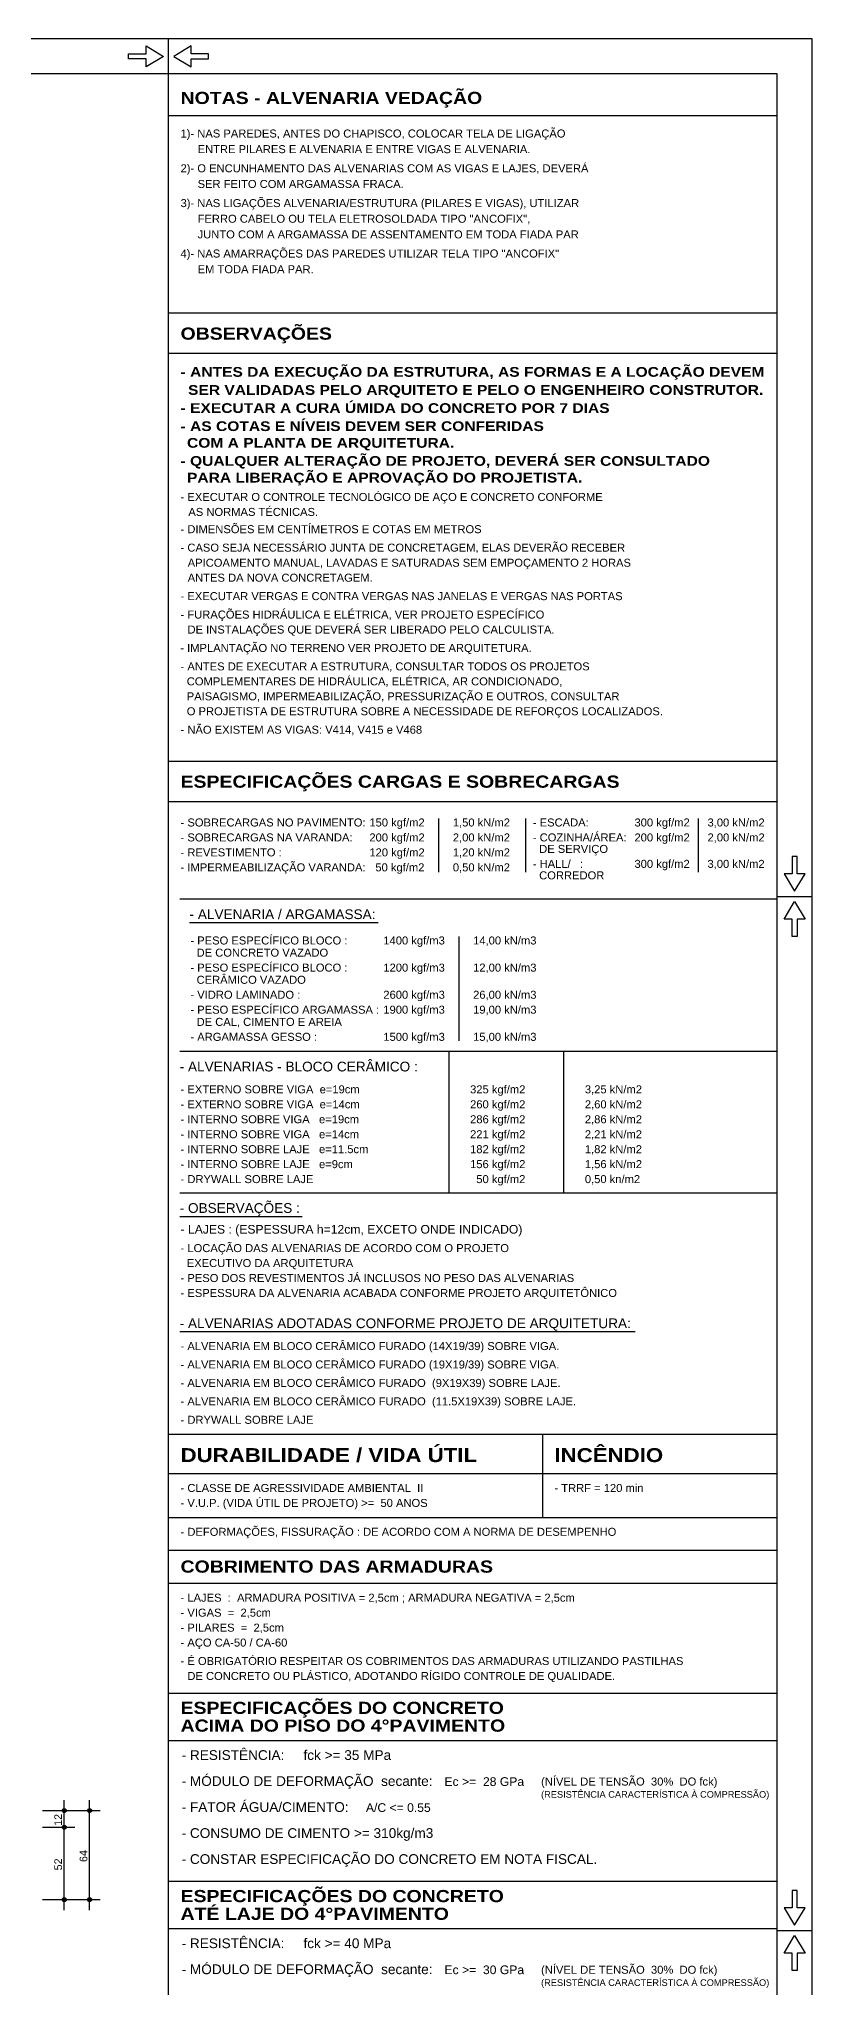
# Model space of a CAD drawing. Extents: x 0 to 7795, y 0 to 4205.
# Drawn here: x 6684 to 7795, y 1405 to 4205 of the extents above; entities that cross this region are included whole.
import ezdxf

# ---------------------------------------------------------------- set-up
doc = ezdxf.new("R2010")
doc.units = 0
doc.header["$MEASUREMENT"] = 0
for name, color, linetype in [('MTH-179', 1, 'CONTINUOUS'), ('MTH-18', 1, 'CONTINUOUS'), ('MTH-226', 6, 'CONTINUOUS'), ('MTH-230', 1, 'CONTINUOUS'), ('MTH-COTAS7', 31, 'CONTINUOUS'), ('MTH-MARGEM', 5, 'CONTINUOUS'), ('MTH-SIMB_COTA', 3, 'CONTINUOUS'), ('MTH-TXT-NEGRITO', 5, 'CONTINUOUS'), ('MTH-TXT-NOTAS', 3, 'CONTINUOUS'), ('MTH-TXT2', 5, 'CONTINUOUS')]:
    doc.layers.add(name, color=color, linetype=linetype)
doc.styles.add('TQS_ARIAL', font='arial.ttf')
doc.styles.add('TQS_ARIAL_BLACK', font='ariblk.ttf')

msp = doc.modelspace()

# ---------------------------------------------------------------- linework, layer by layer
at = {"layer": 'MTH-179', "linetype": 'Continuous'}
for p, q in [((7795.004008, 4204.998269), (0.004008, 4204.998269)), ((6870.004008, 4154.998269), (6870.004008, 4204.998269)), ((7795.004008, -0.002219), (7795.004008, 4204.998269)), ((7745.004008, 2972.497781), (7795.004008, 2972.497781)), ((7745.004008, 1486.247781), (7795.004008, 1486.247781))]:
    msp.add_line(p, q, dxfattribs=at)
for points in [[(6862.503275, 4179.998269), (6837.503275, 4164.998269), (6837.503275, 4176.248269), (6812.503275, 4176.248269), (6812.503275, 4183.748269), (6837.503275, 4183.748269), (6837.503275, 4194.998269), (6862.503275, 4179.998269)], [(6877.503275, 4179.998269), (6902.503275, 4164.998269), (6902.503275, 4176.248269), (6927.503275, 4176.248269), (6927.503275, 4183.748269), (6902.503275, 4183.748269), (6902.503275, 4194.998269), (6877.503275, 4179.998269)], [(7770.004008, 2979.997781), (7785.004008, 3004.997781), (7773.754008, 3004.997781), (7773.754008, 3029.997781), (7766.254008, 3029.997781), (7766.254008, 3004.997781), (7755.004008, 3004.997781), (7770.004008, 2979.997781)], [(7770.004008, 2964.997781), (7785.004008, 2939.997781), (7773.754008, 2939.997781), (7773.754008, 2914.997781), (7766.254008, 2914.997781), (7766.254008, 2939.997781), (7755.004008, 2939.997781), (7770.004008, 2964.997781)], [(7770.004008, 1493.747781), (7785.004008, 1518.747781), (7773.754008, 1518.747781), (7773.754008, 1543.747781), (7766.254008, 1543.747781), (7766.254008, 1518.747781), (7755.004008, 1518.747781), (7770.004008, 1493.747781)], [(7770.004008, 1478.747781), (7785.004008, 1453.747781), (7773.754008, 1453.747781), (7773.754008, 1428.747781), (7766.254008, 1428.747781), (7766.254008, 1453.747781), (7755.004008, 1453.747781), (7770.004008, 1478.747781)]]:
    msp.add_lwpolyline(points, dxfattribs=at)
at = {"layer": 'MTH-18', "linetype": 'Continuous'}
for p, q in [((6870.004104, 4094.998269), (7745.004104, 4094.998269)), ((6870.004104, 3753.429935), (7745.004104, 3753.429935)), ((6870.004003, 2142.929432), (7745.004003, 2142.929432)), ((6870.004003, 1985.437717), (7745.004003, 1985.437717)), ((6870.00393, 1759.377053), (7745.00393, 1759.377053)), ((6870.00393, 1488.841496), (7745.00393, 1488.841496))]:
    msp.add_line(p, q, dxfattribs=at)
at = {"layer": 'MTH-226', "linetype": 'Continuous'}
for p, q in [((7745.004104, 4154.998269), (6870.004104, 4154.998269)), ((6870.004104, 3811.429935), (7745.004104, 3811.429935)), ((6870.004104, 3811.429935), (7745.004104, 3811.429935)), ((6870.004104, 3167.051963), (7745.004104, 3167.051963)), ((6870.004003, 2199.429432), (7745.004003, 2199.429432)), ((7407.504031, 2199.429432), (7407.504031, 2079.929432)), ((6870.003976, 2079.929432), (7745.003976, 2079.929432)), ((6870.004003, 2032.937717), (7745.004003, 2032.937717)), ((6870.004003, 1827.377053), (7745.004003, 1827.377053)), ((6870.004003, 1556.841496), (7745.004003, 1556.841496))]:
    msp.add_line(p, q, dxfattribs=at)
at = {"layer": 'MTH-230', "linetype": 'Continuous'}
for p, q in [((6870.004003, 49.997781), (6870.004003, 4154.998269)), ((6870.004104, 3109.051963), (7745.004104, 3109.051963)), ((7258.573013, 3007.185481), (7258.573013, 3084.52387)), ((7383.573013, 3007.185481), (7383.573013, 3084.52387)), ((7631.709838, 3007.185481), (7631.709838, 3084.52387)), ((6885.845301, 2968.913371), (7745.004031, 2968.913371)), ((6900.004039, 2934.913371), (7171.024385, 2934.913371)), ((7287.731752, 2764.913371), (7287.731752, 2914.913371)), ((6885.845301, 2749.913371), (7745.004031, 2749.913371)), ((7273.384502, 2546.612698), (7273.384502, 2749.913371)), ((7438.384502, 2546.612698), (7438.384502, 2749.913371)), ((6885.845301, 2546.612698), (7745.004031, 2546.612698)), ((6885.845301, 2512.612698), (7061.859346, 2512.612698)), ((6885.845301, 2346.929432), (7540.644497, 2346.929432))]:
    msp.add_line(p, q, dxfattribs=at)
at = {"layer": 'MTH-COTAS7', "linetype": 'Continuous'}
for p, q in [((6688.537726, 1658.478566), (6771.336948, 1658.478566)), ((6688.537726, 1658.478566), (6734.948719, 1658.478566)), ((6719.948719, 1619.478566), (6719.948719, 1673.478566)), ((6756.336948, 1515.478566), (6756.336948, 1673.478566)), ((6688.537726, 1634.478566), (6734.948719, 1634.478566)), ((6688.537726, 1634.478566), (6734.948719, 1634.478566)), ((6719.948719, 1515.478566), (6719.948719, 1649.478566)), ((6688.537726, 1530.478566), (6771.336948, 1530.478566)), ((6688.537726, 1530.478566), (6734.948719, 1530.478566))]:
    msp.add_line(p, q, dxfattribs=at)
at = {"layer": 'MTH-MARGEM', "linetype": 'Continuous'}
for p, q in [((7745.004008, 4154.998269), (175.004008, 4154.998269)), ((7745.004008, 49.997735), (7745.004008, 4154.998269))]:
    msp.add_line(p, q, dxfattribs=at)
at = {"layer": 'MTH-SIMB_COTA', "linetype": 'Continuous'}
for centre, radius in [((6719.948719, 1658.478566), 2.8), ((6719.948719, 1658.478566), 1.4), ((6756.336948, 1658.478566), 2.8), ((6756.336948, 1658.478566), 1.4), ((6719.948719, 1634.478566), 2.8), ((6719.948719, 1634.478566), 2.8), ((6719.948719, 1634.478566), 1.4), ((6719.948719, 1634.478566), 1.4), ((6719.948719, 1530.478566), 2.8), ((6719.948719, 1530.478566), 1.4), ((6756.336948, 1530.478566), 2.8), ((6756.336948, 1530.478566), 1.4)]:
    msp.add_circle(centre, radius, dxfattribs=at)

# ---------------------------------------------------------------- texts
at = {"layer": 'MTH-COTAS7', "linetype": 'Continuous', "style": 'TQS_ARIAL'}
for s, p in [('12', (6716.648719, 1636.578566)), ('64', (6753.036948, 1584.578566)), ('52', (6716.648719, 1572.578566))]:
    msp.add_text(s, height=11, rotation=90, dxfattribs=at).set_placement(p)
at = {"layer": 'MTH-TXT-NEGRITO', "linetype": 'Continuous', "style": 'TQS_ARIAL_BLACK'}
for s, height, p in [('NOTAS - ALVENARIA VEDAÇÃO', 17.5, (6887.113581, 4111.498269)), ('OBSERVAÇÕES', 17.5, (6887.113581, 3772.735471)), ('- ANTES DA EXECUÇÃO DA ESTRUTURA, AS FORMAS E A LOCAÇÃO DEVEM', 14, (6887.113464, 3719.429935)), ('SER VALIDADAS PELO ARQUITETO E PELO O ENGENHEIRO CONSTRUTOR.', 14, (6897.928165, 3693.429935)), ('- EXECUTAR A CURA ÚMIDA DO CONCRETO POR 7 DIAS', 14, (6887.113464, 3667.429935)), ('- AS COTAS E NÍVEIS DEVEM SER CONFERIDAS', 14, (6887.113464, 3641.429935)), ('COM A PLANTA DE ARQUITETURA.', 14, (6896.406719, 3617.429935)), ('- QUALQUER ALTERAÇÃO DE PROJETO, DEVERÁ SER CONSULTADO', 14, (6887.113464, 3591.429935)), ('PARA LIBERAÇÃO E APROVAÇÃO DO PROJETISTA.', 14, (6896.406719, 3567.429935)), ('ESPECIFICAÇÕES CARGAS E SOBRECARGAS', 17.5, (6887.113581, 3128.741719)), ('DURABILIDADE / VIDA ÚTIL', 20, (6887.113581, 2159.429432)), ('INCÊNDIO', 20, (7424.613608, 2159.429432)), ('COBRIMENTO DAS ARMADURAS', 17.5, (6887.113581, 2000.437717)), ('ESPECIFICAÇÕES DO CONCRETO', 17.5, (6887.113553, 1797.377053)), ('ACIMA DO PISO DO 4%%dPAVIMENTO', 17.5, (6887.113553, 1771.877053)), ('ESPECIFICAÇÕES DO CONCRETO', 17.5, (6887.113553, 1526.841496)), ('ATÉ LAJE DO 4%%dPAVIMENTO', 17.5, (6887.113553, 1501.341496))]:
    msp.add_text(s, height=height, dxfattribs=at).set_placement(p)
at = {"layer": 'MTH-TXT-NOTAS', "linetype": 'Continuous', "style": 'TQS_ARIAL'}
for s, height, p in [('1)- NAS PAREDES, ANTES DO CHAPISCO, COLOCAR TELA DE LIGAÇÃO', 11.5, (6887.113479, 4063.340446)), ('ENTRE PILARES E ALVENARIA E ENTRE VIGAS E ALVENARIA.', 11.5, (6911.644352, 4040.840446)), ('2)- O ENCUNHAMENTO DAS ALVENARIAS COM AS VIGAS E LAJES, DEVERÁ', 11.5, (6887.113479, 4013.340446)), ('3)- NAS LIGAÇÕES ALVENARIA/ESTRUTURA (PILARES E VIGAS), UTILIZAR', 11.5, (6887.113479, 3963.340446)), ('SER FEITO COM ARGAMASSA FRACA.', 11.5, (6911.644352, 3990.840446)), ('FERRO CABELO OU TELA ELETROSOLDADA TIPO "ANCOFIX", ', 11.5, (6911.644352, 3940.840446)), ('JUNTO COM A ARGAMASSA DE ASSENTAMENTO EM TODA FIADA PAR', 11.5, (6911.644352, 3918.340446)), ('4)- NAS AMARRAÇÕES DAS PAREDES UTILIZAR TELA TIPO "ANCOFIX" ', 11.5, (6887.113479, 3890.840446)), ('EM TODA FIADA PAR.', 11.5, (6911.644352, 3868.340446)), ('- EXECUTAR O CONTROLE TECNOLÓGICO DE AÇO E CONCRETO CONFORME', 11.5, (6887.113464, 3540.929935)), ('AS NORMAS TÉCNICAS.', 11.5, (6898.350739, 3519.429935)), ('- DIMENSÕES EM CENTÍMETROS E COTAS EM METROS', 11.5, (6887.113464, 3494.596601)), ('- CASO SEJA NECESSÁRIO JUNTA DE CONCRETAGEM, ELAS DEVERÃO RECEBER', 11.5, (6887.113464, 3468.096601)), ('APICOAMENTO MANUAL, LAVADAS E SATURADAS SEM EMPOÇAMENTO 2 HORAS', 11.5, (6897.388829, 3446.374375)), ('ANTES DA NOVA CONCRETAGEM.', 11.5, (6897.388829, 3424.874375)), ('- EXECUTAR VERGAS E CONTRA VERGAS NAS JANELAS E VERGAS NAS PORTAS', 11.500002, (6887.113464, 3398.374373)), ('- FURAÇÕES HIDRÁULICA E ELÉTRICA, VER PROJETO ESPECÍFICO', 11.500002, (6887.113464, 3371.874371)), ('DE INSTALAÇÕES QUE DEVERÁ SER LIBERADO PELO CALCULISTA.', 11.500002, (6897.113464, 3350.374369)), ('- IMPLANTAÇÃO NO TERRENO VER PROJETO DE ARQUITETURA.', 11.5, (6886.722061, 3323.874369)), ('- ANTES DE EXECUTAR A ESTRUTURA, CONSULTAR TODOS OS PROJETOS', 11.5, (6887.113464, 3297.374369)), ('  COMPLEMENTARES DE HIDRÁULICA, ELÉTRICA, AR CONDICIONADO,', 11.5, (6887.113464, 3275.874369)), ('  PAISAGISMO, IMPERMEABILIZAÇÃO, PRESSURIZAÇÃO E OUTROS, CONSULTAR', 11.5, (6887.113464, 3254.374369)), ('- NÃO EXISTEM AS VIGAS: V414, V415 e V468', 11.5, (6887.113464, 3206.374369)), ('  O PROJETISTA DE ESTRUTURA SOBRE A NECESSIDADE DE REFORÇOS LOCALIZADOS.', 11.5, (6887.113464, 3232.874369)), ('- SOBRECARGAS NO PAVIMENTO:', 11.5, (6887.113479, 3073.02387)), ('150 kgf/m2', 11.5, (7158.573013, 3073.02387)), ('1,50 kN/m2', 11.5, (7278.573013, 3073.02387)), ('- ESCADA:', 11.5, (7393.573013, 3073.02387)), ('300 kgf/m2', 11.5, (7539.709838, 3073.02387)), ('3,00 kN/m2', 11.5, (7644.709838, 3073.02387)), ('- SOBRECARGAS NA VARANDA:', 11.5, (6887.113479, 3051.52387)), ('200 kgf/m2', 11.5, (7158.573013, 3051.52387)), ('2,00 kN/m2', 11.5, (7278.573013, 3051.52387)), ('- COZINHA/ÁREA:', 11.5, (7393.573013, 3051.52387)), ('200 kgf/m2', 11.5, (7539.709838, 3051.52387)), ('2,00 kN/m2', 11.5, (7644.709838, 3051.52387)), ('- REVESTIMENTO :', 11.5, (6887.113479, 3030.02387)), ('120 kgf/m2', 11.5, (7158.573013, 3030.02387)), ('1,20 kN/m2', 11.5, (7278.573013, 3030.02387)), ('- HALL/   :', 11.5, (7393.573013, 3013.52387)), ('DE SERVIÇO', 11.5, (7402.674665, 3035.02387)), ('300 kgf/m2', 11.5, (7539.709838, 3013.52387)), ('3,00 kN/m2', 11.5, (7644.709838, 3013.52387)), ('- IMPERMEABILIZAÇÃO VARANDA:', 11.5, (6887.113479, 3008.52387)), ('  50 kgf/m2', 11.5, (7158.268533, 3008.52387)), ('0,50 kN/m2', 11.5, (7278.573013, 3008.52387)), ('CORREDOR', 11.5, (7402.674665, 2997.02387)), ('- PESO ESPECÍFICO BLOCO :', 11.5, (6901.272218, 2903.413371)), ('1400 kgf/m3', 11.5, (7178.662019, 2903.413371)), ('14,00 kN/m3', 11.5, (7307.731752, 2903.413371)), ('DE CONCRETO VAZADO', 11.5, (6910.168081, 2885.913371)), ('- PESO ESPECÍFICO BLOCO :', 11.5, (6901.272218, 2864.413371)), ('CERÂMICO VAZADO', 11.5, (6910.168081, 2846.913371)), ('1200 kgf/m3', 11.5, (7178.662019, 2864.413371)), ('12,00 kN/m3', 11.5, (7307.731752, 2864.413371)), ('- VIDRO LAMINADO :', 11.5, (6901.272218, 2825.413371)), ('2600 kgf/m3', 11.5, (7178.662019, 2825.413371)), ('26,00 kN/m3', 11.5, (7307.731752, 2825.413371)), ('- PESO ESPECÍFICO ARGAMASSA :', 11.5, (6901.272218, 2803.913371)), ('1900 kgf/m3', 11.5, (7178.662019, 2803.913371)), ('19,00 kN/m3', 11.5, (7307.731752, 2803.913371)), ('- ARGAMASSA GESSO :', 11.5, (6901.272218, 2764.913371)), ('DE CAL, CIMENTO E AREIA', 11.5, (6910.168081, 2786.413371)), ('1500 kgf/m3', 11.5, (7178.662019, 2764.913371)), ('15,00 kN/m3', 11.5, (7307.731752, 2764.913371)), ('- EXTERNO SOBRE VIGA  e=19cm', 11.5, (6887.113479, 2689.413371)), ('325 kgf/m2', 11.5, (7303.384502, 2689.413371)), ('3,25 kN/m2', 11.5, (7468.384502, 2689.413371)), ('- EXTERNO SOBRE VIGA  e=14cm', 11.5, (6887.113479, 2667.913371)), ('260 kgf/m2', 11.5, (7303.384502, 2667.913371)), ('2,60 kN/m2', 11.5, (7468.384502, 2667.913371)), ('- INTERNO SOBRE VIGA   e=19cm', 11.5, (6887.113479, 2646.413371)), ('- INTERNO SOBRE VIGA   e=14cm', 11.5, (6887.113479, 2624.913371)), ('286 kgf/m2', 11.5, (7303.384502, 2646.413371)), ('221 kgf/m2', 11.5, (7303.384502, 2624.913371)), ('2,86 kN/m2', 11.5, (7468.384502, 2646.413371)), ('2,21 kN/m2', 11.5, (7468.384502, 2624.913371)), ('- INTERNO SOBRE LAJE   e=11.5cm', 11.5, (6887.113479, 2603.413371)), ('182 kgf/m2', 11.5, (7303.384502, 2603.413371)), ('1,82 kN/m2', 11.5, (7468.384502, 2603.413371)), ('- INTERNO SOBRE LAJE   e=9cm', 11.5, (6887.113479, 2581.913371)), ('156 kgf/m2', 11.5, (7303.384502, 2581.913371)), ('1,56 kN/m2', 11.5, (7468.384502, 2581.913371)), ('- DRYWALL SOBRE LAJE', 11.5, (6887.113479, 2560.413371)), ('  50 kgf/m2', 11.5, (7303.384502, 2560.413371)), ('0,50 kn/m2', 11.5, (7468.384502, 2560.413371)), ('- LOCAÇÃO DAS ALVENARIAS DE ACORDO COM O PROJETO', 11.5, (6887.113479, 2461.248019)), ('  EXECUTIVO DA ARQUITETURA', 11.5, (6887.113479, 2439.748019)), ('- PESO DOS REVESTIMENTOS JÁ INCLUSOS NO PESO DAS ALVENARIAS', 11.5, (6887.113479, 2418.248019)), ('- ESPESSURA DA ALVENARIA ACABADA CONFORME PROJETO ARQUITETÔNICO', 11.5, (6887.113479, 2396.748019)), ('- ALVENARIA EM BLOCO CERÂMICO FURADO (14X19/39) SOBRE VIGA.', 11.5, (6887.113479, 2320.429432)), ('- ALVENARIA EM BLOCO CERÂMICO FURADO (19X19/39) SOBRE VIGA.', 11.5, (6887.113479, 2293.929432)), ('- ALVENARIA EM BLOCO CERÂMICO FURADO  (9X19X39) SOBRE LAJE.', 11.5, (6887.113479, 2267.429432)), ('- ALVENARIA EM BLOCO CERÂMICO FURADO  (11.5X19X39) SOBRE LAJE.', 11.5, (6887.113479, 2240.929432)), ('- DRYWALL SOBRE LAJE', 11.5, (6887.113479, 2214.429432)), ('- TRRF = 120 min', 11.5, (7424.613378, 2116.429432)), ('- CLASSE DE AGRESSIVIDADE AMBIENTAL  II', 11.5, (6887.113378, 2116.429432)), ('- V.U.P. (VIDA ÚTIL DE PROJETO) >=  50 ANOS ', 11.5, (6887.113378, 2094.929432)), ('- DEFORMAÇÕES, FISSURAÇÃO : DE ACORDO COM A NORMA DE DESEMPENHO', 11.5, (6887.113351, 2053.429432)), ('- LAJES  :  ARMADURA POSITIVA = 2,5cm ; ARMADURA NEGATIVA = 2,5cm ', 11.5, (6887.113378, 1958.710497)), ('- VIGAS  =  2,5cm', 11.5, (6887.113378, 1937.210497)), ('- PILARES  =  2,5cm', 11.5, (6887.113378, 1915.710497)), ('- AÇO CA-50 / CA-60', 11.5, (6887.113378, 1894.210497)), ('- É OBRIGATÓRIO RESPEITAR OS COBRIMENTOS DAS ARMADURAS UTILIZANDO PASTILHAS', 11.5, (6887.113378, 1867.710497)), ('DE CONCRETO OU PLÁSTICO, ADOTANDO RÍGIDO CONTROLE DE QUALIDADE.', 11.5, (6896.900855, 1846.210497)), ('fck >= 35 MPa ', 14, (7063.807781, 1731.275805)), ('- MÓDULO DE DEFORMAÇÃO  secante:', 14, (6888.625327, 1693.904606)), ('(NÍVEL DE TENSÃO  30%  DO fck)', 11.5, (7405.425794, 1694.480267)), ('Ec >=  28 GPa', 12.5, (7266.528861, 1693.905196)), ('(RESISTÊNCIA CARACTERÍSTICA À COMPRESSÃO)', 9.5, (7405.425794, 1676.980267)), ('A/C <= 0.55', 12.5, (7153.599142, 1656.534301)), ('- CONSUMO DE CIMENTO >= 310kg/m3', 14, (6888.6254, 1619.162906)), ('- CONSTAR ESPECIFICAÇÃO DO CONCRETO EM NOTA FISCAL.', 14, (6888.6254, 1581.792057)), ('fck >= 40 MPa ', 14, (7063.807781, 1460.740248)), ('- MÓDULO DE DEFORMAÇÃO  secante:', 14, (6888.625327, 1423.369049)), ('Ec >=  30 GPa', 12.5, (7266.528861, 1423.369639)), ('(NÍVEL DE TENSÃO  30%  DO fck)', 11.5, (7405.425794, 1423.94471)), ('(RESISTÊNCIA CARACTERÍSTICA À COMPRESSÃO)', 9.5, (7405.425794, 1406.44471))]:
    msp.add_text(s, height=height, dxfattribs=at).set_placement(p)
for s, p in [('- RESISTÊNCIA:', (6888.625253, 1731.275425)), ('- FATOR ÁGUA/CIMENTO:', (6888.6254, 1656.533756)), ('- RESISTÊNCIA:', (6888.625253, 1460.739868))]:
    msp.add_text(s, height=14, rotation=0.000113, dxfattribs=at).set_placement(p)
at = {"layer": 'MTH-TXT2', "linetype": 'Continuous', "style": 'TQS_ARIAL'}
for s, height, p in [('- ALVENARIA / ARGAMASSA:', 14, (6900.004039, 2939.913371)), ('- ALVENARIAS - BLOCO CERÂMICO :', 14, (6885.845301, 2720.913371)), ('- OBSERVAÇÕES :', 14, (6885.845301, 2517.612698)), ('- LAJES : (ESPESSURA h=12cm, EXCETO ONDE INDICADO)', 12.5, (6887.113479, 2487.748019)), ('- ALVENARIAS ADOTADAS CONFORME PROJETO DE ARQUITETURA:', 14, (6885.845301, 2351.929432))]:
    msp.add_text(s, height=height, dxfattribs=at).set_placement(p)

doc.saveas('drawing.dxf')
